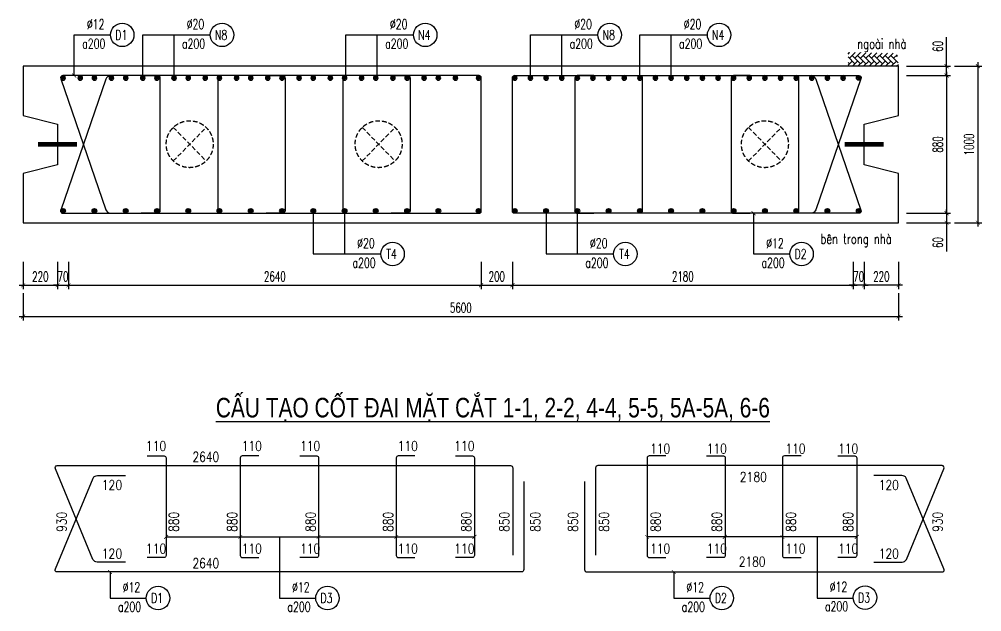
# Model space of a CAD drawing. Header units: millimetres. Extents: x -143483 to 1166745, y -1448440 to -1202244.
# Drawn here: x 114600 to 139229, y -1241488 to -1226341 of the extents above; entities that cross this region are included whole.
import ezdxf
from ezdxf.enums import TextEntityAlignment as Align

# ---------------------------------------------------------------- set-up
doc = ezdxf.new("R2010")
doc.units = ezdxf.units.MM
doc.header["$LTSCALE"] = 30
doc.header["$PDMODE"] = 3
doc.linetypes.add('DASHED', pattern=[19.05, 12.7, -6.35])
doc.layers.get('0').update_dxf_attribs({"lineweight": 9})
doc.layers.get('Defpoints').update_dxf_attribs({"lineweight": 9})
for name, color, linetype in [('ccu11-Cotthep', 9, 'Continuous'), ('ccu11-Dim', 8, 'Continuous'), ('ccu11-Hatch', 8, 'Continuous'), ('ccu11-Text', 31, 'Continuous'), ('ccu11-Thay', 7, 'Continuous'), ('ccu11-Thep', 4, 'Continuous'), ('ccu11-Thep doc', 4, 'Continuous'), ('ccu11-Thepdai', 6, 'Continuous')]:
    doc.layers.add(name, color=color, linetype=linetype)
doc.layers.add('ccu11-Khuat', color=9, linetype='DASHED', lineweight=30)
doc.layers.add('Vicom_thep doc', color=1, linetype='Continuous', lineweight=35)
doc.styles.add('ccu11-dim', font='vnsimli.shx', dxfattribs={"width": 0.65, "bigfont": 'bigfont.shx'})
doc.styles.add('ccu11-VnAvH-B', font='VHAVANB.TTF')
doc.styles.add('ccu11-vnsimli', font='vnsimli.shx', dxfattribs={"width": 0.8, "bigfont": 'vns.shx'})
doc.styles.add('ccu11-vnsimple', font='vnsimple.shx', dxfattribs={"bigfont": 'bigfont.shx'})
doc.styles.add('ccu11_simli', font='vnsimli.shx', dxfattribs={"width": 0.8})
doc.dimstyles.new('ccu11-100', dxfattribs={"dimscale": 100, "dimtxt": 2.5, "dimasz": 1, "dimexe": 1, "dimexo": 2, "dimgap": 1, "dimtad": 1, "dimdec": 0, "dimdsep": 46, "dimtxsty": 'ccu11-dim', "dimblk": 'ARCHTICK', "dimcen": -1, "dimdle": 1, "dimclrd": 256, "dimclre": 256, "dimclrt": 3, "dimadec": 0, "dimazin": 2, "dimtfac": 0.1, "dimtdec": 0, "dimtmove": 0, "dimatfit": 1, "dimldrblk": 'ARCHTICK', "dimfxl": 0, "dimtvp": 0.833333, "dimtolj": 1, "dimtzin": 12, "dimarcsym": 0})
doc.dimstyles.new('ccu11-100x4', dxfattribs={"dimscale": 100, "dimtxt": 2.5, "dimasz": 1, "dimexe": 1, "dimexo": 2, "dimgap": 1, "dimtad": 1, "dimdec": 0, "dimlfac": 0.25, "dimdsep": 46, "dimtxsty": 'ccu11-dim', "dimblk": 'ARCHTICK', "dimcen": -1, "dimdle": 1, "dimclrd": 256, "dimclre": 256, "dimclrt": 3, "dimadec": 0, "dimazin": 2, "dimtfac": 0.1, "dimtdec": 0, "dimtmove": 0, "dimatfit": 1, "dimldrblk": 'ARCHTICK', "dimfxl": 0, "dimtvp": 0.833333, "dimtolj": 1, "dimtzin": 12, "dimarcsym": 0})

# ---------------------------------------------------------------- blocks, each defined once
blk = doc.blocks.new('_ARCHTICK')
at = {"color": 0, "linetype": 'ByBlock', "const_width": 0.15}
blk.add_lwpolyline([(-0.5, -0.5), (0.5, 0.5)], dxfattribs=at)
blk = doc.blocks.new('SHD')
at = {"layer": 'ccu11-Cotthep'}
blk.add_circle((300, 0), 300, dxfattribs=at)
at = {"layer": 'ccu11-Cotthep', "color": 31, "style": 'ccu11_simli', "width": 0.8}
blk.add_attdef('DK', text='', height=250, dxfattribs=at).set_placement((-101, 65), align=Align.BOTTOM_RIGHT)
blk.add_attdef('KH', text='', height=250, dxfattribs=at).set_placement((300, 0), align=Align.MIDDLE)
blk.add_attdef('KC', text='', height=250, dxfattribs=at).set_placement((-101, -142), align=Align.TOP_RIGHT)
blk = doc.blocks.new('MCT')
at = {"ltscale": 0.005}
for p, q in [((-0.49, 0), (0.49, 0)), ((0.35, -0.35), (-0.35, 0.35)), ((-0.35, -0.35), (0.35, 0.35)), ((0, -0.49), (0, 0.49))]:
    blk.add_line(p, q, dxfattribs=at)
blk.add_circle((0, 0), 0.492, dxfattribs=at)
blk = doc.blocks.new('*U2192')
at = {"layer": 'ccu11-Thep doc', "xscale": -121.9200000001001, "yscale": 121.9200000001001, "zscale": 121.92, "rotation": 270}
blk.add_blockref('MCT', (0, 0), dxfattribs=at)
blk = doc.blocks.new('*U2193')
at = {"layer": 'ccu11-Thep doc', "color": 0, "linetype": 'ByBlock', "lineweight": -2, "transparency": 16777216}
for p in [(0, 0), (800, 0), (1600, 0), (2400, 0), (3200, 0), (4000, 0), (4800, 0), (5600, 0), (6400, 0), (7200, 0), (8000, 0)]:
    blk.add_blockref('*U2192', p, dxfattribs=at)
blk = doc.blocks.new('*U2194')
at = {"layer": 'ccu11-Thep doc', "xscale": -121.9200000001001, "yscale": 121.9200000001001, "zscale": 121.92, "rotation": 270}
blk.add_blockref('MCT', (0, 0), dxfattribs=at)
blk = doc.blocks.new('*U2195')
at = {"layer": 'ccu11-Thep doc', "color": 0, "linetype": 'ByBlock', "lineweight": -2, "transparency": 16777216}
for p in [(0, 0), (800, 0), (1600, 0), (2400, 0), (3200, 0), (4000, 0), (4800, 0), (5600, 0), (6400, 0), (7200, 0), (8000, 0)]:
    blk.add_blockref('*U2194', p, dxfattribs=at)
blk = doc.blocks.new('*D2363')
at = {"layer": 'ccu11-Dim', "linetype": 'ByBlock', "lineweight": -2, "ltscale": 30, "transparency": 16777216}
for p, q in [((136220, -1232542), (136220, -1233242)), ((137100, -1232542), (137100, -1233242)), ((137200, -1233142), (136120, -1233142))]:
    blk.add_line(p, q, dxfattribs=at)
at = {"layer": 'Defpoints', "color": 0, "linetype": 'ByBlock', "ltscale": 30, "transparency": 16777216}
for p in [(136220, -1232342), (137100, -1232342), (136220, -1233142)]:
    blk.add_point(p, dxfattribs=at)
at = {"layer": 'ccu11-Dim', "linetype": 'ByBlock', "lineweight": -2, "ltscale": 30, "transparency": 16777216, "xscale": 100, "yscale": 100, "zscale": 100, "rotation": 180}
blk.add_blockref('_ARCHTICK', (136220, -1233142), dxfattribs=at)
at = {"layer": 'ccu11-Dim', "linetype": 'ByBlock', "lineweight": -2, "ltscale": 30, "transparency": 16777216, "xscale": 100, "yscale": 100, "zscale": 100}
blk.add_blockref('_ARCHTICK', (137100, -1233142), dxfattribs=at)
at = {"layer": 'ccu11-Dim', "color": 3, "linetype": 'ByBlock', "ltscale": 30, "transparency": 16777216, "insert": (136660, -1232917), "char_height": 250, "attachment_point": 5, "style": 'ccu11-dim'}
blk.add_mtext('\\A1;220', dxfattribs=at)
blk = doc.blocks.new('*D2364')
at = {"layer": 'ccu11-Dim', "linetype": 'ByBlock', "lineweight": -2, "ltscale": 30, "transparency": 16777216}
for p, q in [((114700, -1233342), (114700, -1234042)), ((137100, -1233342), (137100, -1234042)), ((114600, -1233942), (137200, -1233942))]:
    blk.add_line(p, q, dxfattribs=at)
at = {"layer": 'Defpoints', "color": 0, "linetype": 'ByBlock', "ltscale": 30, "transparency": 16777216}
for p in [(114700, -1233142), (137100, -1233142), (137100, -1233942)]:
    blk.add_point(p, dxfattribs=at)
at = {"layer": 'ccu11-Dim', "linetype": 'ByBlock', "lineweight": -2, "ltscale": 30, "transparency": 16777216, "xscale": 100, "yscale": 100, "zscale": 100, "rotation": 180}
blk.add_blockref('_ARCHTICK', (114700, -1233942), dxfattribs=at)
at = {"layer": 'ccu11-Dim', "linetype": 'ByBlock', "lineweight": -2, "ltscale": 30, "transparency": 16777216, "xscale": 100, "yscale": 100, "zscale": 100}
blk.add_blockref('_ARCHTICK', (137100, -1233942), dxfattribs=at)
at = {"layer": 'ccu11-Dim', "color": 3, "linetype": 'ByBlock', "ltscale": 30, "transparency": 16777216, "insert": (125900, -1233717), "char_height": 250, "attachment_point": 5, "style": 'ccu11-dim'}
blk.add_mtext('\\A1;5600', dxfattribs=at)
blk = doc.blocks.new('*D2365')
at = {"layer": 'ccu11-Dim', "linetype": 'ByBlock', "lineweight": -2, "ltscale": 30, "transparency": 16777216}
for p, q in [((135940, -1232542), (135940, -1233242)), ((136220, -1232542), (136220, -1233242)), ((135940, -1233142), (135840, -1233142)), ((136220, -1233142), (135940, -1233142)), ((136220, -1233142), (136320, -1233142))]:
    blk.add_line(p, q, dxfattribs=at)
at = {"layer": 'Defpoints', "color": 0, "linetype": 'ByBlock', "ltscale": 30, "transparency": 16777216}
for p in [(135940, -1232342), (136220, -1232342), (135940, -1233142)]:
    blk.add_point(p, dxfattribs=at)
at = {"layer": 'ccu11-Dim', "linetype": 'ByBlock', "lineweight": -2, "ltscale": 30, "transparency": 16777216, "xscale": 100, "yscale": 100, "zscale": 100}
blk.add_blockref('_ARCHTICK', (135940, -1233142), dxfattribs=at)
at = {"layer": 'ccu11-Dim', "linetype": 'ByBlock', "lineweight": -2, "ltscale": 30, "transparency": 16777216, "xscale": 100, "yscale": 100, "zscale": 100, "rotation": 180}
blk.add_blockref('_ARCHTICK', (136220, -1233142), dxfattribs=at)
at = {"layer": 'ccu11-Dim', "color": 3, "linetype": 'ByBlock', "ltscale": 30, "transparency": 16777216, "insert": (136080, -1232917), "char_height": 250, "attachment_point": 5, "style": 'ccu11-dim'}
blk.add_mtext('\\A1;70', dxfattribs=at)
blk = doc.blocks.new('*D2366')
at = {"layer": 'ccu11-Dim', "linetype": 'ByBlock', "lineweight": -2, "ltscale": 30, "transparency": 16777216}
for p, q in [((126419, -1232542), (126419, -1233242)), ((127219, -1232542), (127219, -1233242)), ((126319, -1233142), (127319, -1233142))]:
    blk.add_line(p, q, dxfattribs=at)
at = {"layer": 'Defpoints', "color": 0, "linetype": 'ByBlock', "ltscale": 30, "transparency": 16777216}
for p in [(126419, -1232342), (127219, -1232342), (127219, -1233142)]:
    blk.add_point(p, dxfattribs=at)
at = {"layer": 'ccu11-Dim', "linetype": 'ByBlock', "lineweight": -2, "ltscale": 30, "transparency": 16777216, "xscale": 100, "yscale": 100, "zscale": 100, "rotation": 180}
blk.add_blockref('_ARCHTICK', (126419, -1233142), dxfattribs=at)
at = {"layer": 'ccu11-Dim', "linetype": 'ByBlock', "lineweight": -2, "ltscale": 30, "transparency": 16777216, "xscale": 100, "yscale": 100, "zscale": 100}
blk.add_blockref('_ARCHTICK', (127219, -1233142), dxfattribs=at)
at = {"layer": 'ccu11-Dim', "color": 3, "linetype": 'ByBlock', "ltscale": 30, "transparency": 16777216, "insert": (126819, -1232917), "char_height": 250, "attachment_point": 5, "style": 'ccu11-dim'}
blk.add_mtext('\\A1;200', dxfattribs=at)
blk = doc.blocks.new('*D2367')
at = {"layer": 'ccu11-Dim', "linetype": 'ByBlock', "lineweight": -2, "ltscale": 30, "transparency": 16777216}
for p, q in [((127219, -1232542), (127219, -1233242)), ((135940, -1232542), (135940, -1233242)), ((127119, -1233142), (136040, -1233142))]:
    blk.add_line(p, q, dxfattribs=at)
at = {"layer": 'Defpoints', "color": 0, "linetype": 'ByBlock', "ltscale": 30, "transparency": 16777216}
for p in [(127219, -1232342), (135940, -1232342), (135940, -1233142)]:
    blk.add_point(p, dxfattribs=at)
at = {"layer": 'ccu11-Dim', "linetype": 'ByBlock', "lineweight": -2, "ltscale": 30, "transparency": 16777216, "xscale": 100, "yscale": 100, "zscale": 100, "rotation": 180}
blk.add_blockref('_ARCHTICK', (127219, -1233142), dxfattribs=at)
at = {"layer": 'ccu11-Dim', "linetype": 'ByBlock', "lineweight": -2, "ltscale": 30, "transparency": 16777216, "xscale": 100, "yscale": 100, "zscale": 100}
blk.add_blockref('_ARCHTICK', (135940, -1233142), dxfattribs=at)
at = {"layer": 'ccu11-Dim', "color": 3, "linetype": 'ByBlock', "ltscale": 30, "transparency": 16777216, "insert": (131580, -1232917), "char_height": 250, "attachment_point": 5, "style": 'ccu11-dim'}
blk.add_mtext('\\A1;2180', dxfattribs=at)
blk = doc.blocks.new('*D2381')
at = {"layer": 'ccu11-Dim', "linetype": 'ByBlock', "lineweight": -2, "ltscale": 30, "transparency": 16777216}
for p, q in [((138329, -1227542), (138329, -1226802)), ((137300, -1227542), (138429, -1227542)), ((138329, -1227782), (138329, -1227542)), ((137300, -1227782), (138429, -1227782)), ((138329, -1227782), (138329, -1227882))]:
    blk.add_line(p, q, dxfattribs=at)
at = {"layer": 'Defpoints', "color": 0, "linetype": 'ByBlock', "ltscale": 30, "transparency": 16777216}
for p in [(137100, -1227542), (137100, -1227782), (138329, -1227782)]:
    blk.add_point(p, dxfattribs=at)
at = {"layer": 'ccu11-Dim', "linetype": 'ByBlock', "lineweight": -2, "ltscale": 30, "transparency": 16777216, "xscale": 100, "yscale": 100, "zscale": 100}
for p, rotation in [((138329, -1227542), 270), ((138329, -1227782), 90)]:
    blk.add_blockref('_ARCHTICK', p, dxfattribs=dict(at, rotation=rotation))
at = {"layer": 'ccu11-Dim', "color": 3, "linetype": 'ByBlock', "ltscale": 30, "transparency": 16777216, "insert": (138104, -1227034), "char_height": 250, "attachment_point": 5, "rotation": 90, "style": 'ccu11-dim'}
blk.add_mtext('\\A1;60', dxfattribs=at)
blk = doc.blocks.new('*D2382')
at = {"layer": 'ccu11-Dim', "linetype": 'ByBlock', "lineweight": -2, "ltscale": 30, "transparency": 16777216}
for p, q in [((138329, -1227682), (138329, -1231402)), ((137300, -1227782), (138429, -1227782)), ((137300, -1231302), (138429, -1231302))]:
    blk.add_line(p, q, dxfattribs=at)
at = {"layer": 'Defpoints', "color": 0, "linetype": 'ByBlock', "ltscale": 30, "transparency": 16777216}
for p in [(137100, -1227782), (137100, -1231302), (138329, -1231302)]:
    blk.add_point(p, dxfattribs=at)
at = {"layer": 'ccu11-Dim', "linetype": 'ByBlock', "lineweight": -2, "ltscale": 30, "transparency": 16777216, "xscale": 100, "yscale": 100, "zscale": 100}
for p, rotation in [((138329, -1227782), 90), ((138329, -1231302), 270)]:
    blk.add_blockref('_ARCHTICK', p, dxfattribs=dict(at, rotation=rotation))
at = {"layer": 'ccu11-Dim', "color": 3, "linetype": 'ByBlock', "ltscale": 30, "transparency": 16777216, "insert": (138104, -1229542), "char_height": 250, "attachment_point": 5, "rotation": 90, "style": 'ccu11-dim'}
blk.add_mtext('\\A1;880', dxfattribs=at)
blk = doc.blocks.new('*D2383')
at = {"layer": 'ccu11-Dim', "linetype": 'ByBlock', "lineweight": -2, "ltscale": 30, "transparency": 16777216}
for p, q in [((137300, -1231302), (138429, -1231302)), ((138329, -1231302), (138329, -1231202)), ((138329, -1231302), (138329, -1231542)), ((137300, -1231542), (138429, -1231542)), ((138329, -1231542), (138329, -1232281))]:
    blk.add_line(p, q, dxfattribs=at)
at = {"layer": 'Defpoints', "color": 0, "linetype": 'ByBlock', "ltscale": 30, "transparency": 16777216}
for p in [(137100, -1231302), (138329, -1231302), (137100, -1231542)]:
    blk.add_point(p, dxfattribs=at)
at = {"layer": 'ccu11-Dim', "linetype": 'ByBlock', "lineweight": -2, "ltscale": 30, "transparency": 16777216, "xscale": 100, "yscale": 100, "zscale": 100}
for p, rotation in [((138329, -1231302), 270), ((138329, -1231542), 90)]:
    blk.add_blockref('_ARCHTICK', p, dxfattribs=dict(at, rotation=rotation))
at = {"layer": 'ccu11-Dim', "color": 3, "linetype": 'ByBlock', "ltscale": 30, "transparency": 16777216, "insert": (138104, -1232050), "char_height": 250, "attachment_point": 5, "rotation": 90, "style": 'ccu11-dim'}
blk.add_mtext('\\A1;60', dxfattribs=at)
blk = doc.blocks.new('*D2384')
at = {"layer": 'ccu11-Dim', "linetype": 'ByBlock', "lineweight": -2, "ltscale": 30, "transparency": 16777216}
for p, q in [((139129, -1227442), (139129, -1231642)), ((138529, -1227542), (139229, -1227542)), ((138529, -1231542), (139229, -1231542))]:
    blk.add_line(p, q, dxfattribs=at)
at = {"layer": 'Defpoints', "color": 0, "linetype": 'ByBlock', "ltscale": 30, "transparency": 16777216}
for p in [(138329, -1227542), (138329, -1231542), (139129, -1231542)]:
    blk.add_point(p, dxfattribs=at)
at = {"layer": 'ccu11-Dim', "linetype": 'ByBlock', "lineweight": -2, "ltscale": 30, "transparency": 16777216, "xscale": 100, "yscale": 100, "zscale": 100}
for p, rotation in [((139129, -1227542), 90), ((139129, -1231542), 270)]:
    blk.add_blockref('_ARCHTICK', p, dxfattribs=dict(at, rotation=rotation))
at = {"layer": 'ccu11-Dim', "color": 3, "linetype": 'ByBlock', "ltscale": 30, "transparency": 16777216, "insert": (138904, -1229542), "char_height": 250, "attachment_point": 5, "rotation": 90, "style": 'ccu11-dim'}
blk.add_mtext('\\A1;1000', dxfattribs=at)
blk = doc.blocks.new('ccu11_block_thep')
at = {"layer": 'ccu11-Thep', "color": 3}
for p, q in [((-0.4, 0), (0.4, 0)), ((-0.28, 0.28), (0.28, -0.28)), ((0.28, 0.28), (-0.28, -0.28)), ((0, 0.4), (0, -0.4))]:
    blk.add_line(p, q, dxfattribs=at)
at = {"layer": 'ccu11-Thep', "color": 1, "const_width": 0.0667}
blk.add_lwpolyline([(-0.4, 0, 1), (0.4, 0, 1), (-0.4, 0, 1)], format="xyb", dxfattribs=at)
at = {"layer": 'ccu11-Thep', "color": 1}
blk.add_circle((0, 0), 0.4, dxfattribs=at)
blk = doc.blocks.new('*U2196')
at = {"layer": 'Vicom_thep doc', "xscale": -150, "yscale": 150, "zscale": 150, "rotation": 180}
blk.add_blockref('ccu11_block_thep', (0, 0), dxfattribs=at)
blk = doc.blocks.new('*U2189')
at = {"layer": 'ccu11-Thep doc', "color": 0, "linetype": 'ByBlock', "lineweight": -2, "transparency": 16777216}
for p in [(0, 0), (800, 0), (1600, 0), (2400, 0), (3200, 0), (4000, 0), (4800, 0), (5600, 0), (6400, 0), (7200, 0), (8000, 0), (8800, 0), (9600, 0)]:
    blk.add_blockref('*U2196', p, dxfattribs=at)
blk = doc.blocks.new('*U2190')
at = {"layer": 'Vicom_thep doc', "xscale": -150, "yscale": 150, "zscale": 150, "rotation": 180}
blk.add_blockref('ccu11_block_thep', (0, 0), dxfattribs=at)
blk = doc.blocks.new('*U2191')
at = {"layer": 'ccu11-Thep doc', "color": 0, "linetype": 'ByBlock', "lineweight": -2, "transparency": 16777216}
for p in [(0, 0), (800, 0), (1600, 0), (2400, 0), (3200, 0), (4000, 0), (4800, 0), (5600, 0), (6400, 0), (7200, 0), (8000, 0)]:
    blk.add_blockref('*U2190', p, dxfattribs=at)
blk = doc.blocks.new('*U1558')
at = {"layer": 'ccu11-Thep doc', "xscale": -121.9200000001001, "yscale": 121.9200000001001, "zscale": 121.92, "rotation": 270}
blk.add_blockref('MCT', (0, 0), dxfattribs=at)
blk = doc.blocks.new('*U1559')
at = {"layer": 'ccu11-Thep doc', "color": 0, "linetype": 'ByBlock', "lineweight": -2, "transparency": 16777216}
for p in [(0, 0), (800, 0), (1600, 0), (2400, 0), (3200, 0), (4000, 0), (4800, 0), (5600, 0), (6400, 0), (7200, 0), (8000, 0), (8800, 0), (9600, 0)]:
    blk.add_blockref('*U1558', p, dxfattribs=at)
blk = doc.blocks.new('*U1560')
at = {"layer": 'ccu11-Thep doc', "xscale": -121.9200000001001, "yscale": 121.9200000001001, "zscale": 121.92, "rotation": 270}
blk.add_blockref('MCT', (0, 0), dxfattribs=at)
blk = doc.blocks.new('*U1561')
at = {"layer": 'ccu11-Thep doc', "color": 0, "linetype": 'ByBlock', "lineweight": -2, "transparency": 16777216}
for p in [(0, 0), (800, 0), (1600, 0), (2400, 0), (3200, 0), (4000, 0), (4800, 0), (5600, 0), (6400, 0), (7200, 0), (8000, 0), (8800, 0), (9600, 0)]:
    blk.add_blockref('*U1560', p, dxfattribs=at)
blk = doc.blocks.new('*D2399')
at = {"layer": 'ccu11-Dim', "linetype": 'ByBlock', "lineweight": -2, "ltscale": 30, "transparency": 16777216}
for p, q in [((115860, -1232542), (115860, -1233242)), ((126419, -1232542), (126419, -1233242)), ((115760, -1233142), (126519, -1233142))]:
    blk.add_line(p, q, dxfattribs=at)
at = {"layer": 'Defpoints', "color": 0, "linetype": 'ByBlock', "ltscale": 30, "transparency": 16777216}
for p in [(115860, -1232342), (126419, -1232342), (126419, -1233142)]:
    blk.add_point(p, dxfattribs=at)
at = {"layer": 'ccu11-Dim', "linetype": 'ByBlock', "lineweight": -2, "ltscale": 30, "transparency": 16777216, "xscale": 100, "yscale": 100, "zscale": 100, "rotation": 180}
blk.add_blockref('_ARCHTICK', (115860, -1233142), dxfattribs=at)
at = {"layer": 'ccu11-Dim', "linetype": 'ByBlock', "lineweight": -2, "ltscale": 30, "transparency": 16777216, "xscale": 100, "yscale": 100, "zscale": 100}
blk.add_blockref('_ARCHTICK', (126419, -1233142), dxfattribs=at)
at = {"layer": 'ccu11-Dim', "color": 3, "linetype": 'ByBlock', "ltscale": 30, "transparency": 16777216, "insert": (121140, -1232917), "char_height": 250, "attachment_point": 5, "style": 'ccu11-dim'}
blk.add_mtext('\\A1;2640', dxfattribs=at)
blk = doc.blocks.new('*D2400')
at = {"layer": 'ccu11-Dim', "linetype": 'ByBlock', "lineweight": -2, "ltscale": 30, "transparency": 16777216}
for p, q in [((114700, -1232542), (114700, -1233242)), ((115580, -1232542), (115580, -1233242)), ((114600, -1233142), (115680, -1233142))]:
    blk.add_line(p, q, dxfattribs=at)
at = {"layer": 'Defpoints', "color": 0, "linetype": 'ByBlock', "ltscale": 30, "transparency": 16777216}
for p in [(114700, -1232342), (115580, -1232342), (115580, -1233142)]:
    blk.add_point(p, dxfattribs=at)
at = {"layer": 'ccu11-Dim', "linetype": 'ByBlock', "lineweight": -2, "ltscale": 30, "transparency": 16777216, "xscale": 100, "yscale": 100, "zscale": 100, "rotation": 180}
blk.add_blockref('_ARCHTICK', (114700, -1233142), dxfattribs=at)
at = {"layer": 'ccu11-Dim', "linetype": 'ByBlock', "lineweight": -2, "ltscale": 30, "transparency": 16777216, "xscale": 100, "yscale": 100, "zscale": 100}
blk.add_blockref('_ARCHTICK', (115580, -1233142), dxfattribs=at)
at = {"layer": 'ccu11-Dim', "color": 3, "linetype": 'ByBlock', "ltscale": 30, "transparency": 16777216, "insert": (115140, -1232917), "char_height": 250, "attachment_point": 5, "style": 'ccu11-dim'}
blk.add_mtext('\\A1;220', dxfattribs=at)
blk = doc.blocks.new('*D2401')
at = {"layer": 'ccu11-Dim', "linetype": 'ByBlock', "lineweight": -2, "ltscale": 30, "transparency": 16777216}
for p, q in [((115580, -1232542), (115580, -1233242)), ((115860, -1232542), (115860, -1233242)), ((115580, -1233142), (115480, -1233142)), ((115580, -1233142), (115860, -1233142)), ((115860, -1233142), (115960, -1233142))]:
    blk.add_line(p, q, dxfattribs=at)
at = {"layer": 'Defpoints', "color": 0, "linetype": 'ByBlock', "ltscale": 30, "transparency": 16777216}
for p in [(115580, -1232342), (115860, -1232342), (115860, -1233142)]:
    blk.add_point(p, dxfattribs=at)
at = {"layer": 'ccu11-Dim', "linetype": 'ByBlock', "lineweight": -2, "ltscale": 30, "transparency": 16777216, "xscale": 100, "yscale": 100, "zscale": 100}
blk.add_blockref('_ARCHTICK', (115580, -1233142), dxfattribs=at)
at = {"layer": 'ccu11-Dim', "linetype": 'ByBlock', "lineweight": -2, "ltscale": 30, "transparency": 16777216, "xscale": 100, "yscale": 100, "zscale": 100, "rotation": 180}
blk.add_blockref('_ARCHTICK', (115860, -1233142), dxfattribs=at)
at = {"layer": 'ccu11-Dim', "color": 3, "linetype": 'ByBlock', "ltscale": 30, "transparency": 16777216, "insert": (115720, -1232917), "char_height": 250, "attachment_point": 5, "style": 'ccu11-dim'}
blk.add_mtext('\\A1;70', dxfattribs=at)

msp = doc.modelspace()

# ---------------------------------------------------------------- hatches: boundary and pattern name
at = {"layer": 'ccu11-Hatch', "ltscale": 10}
h = msp.add_hatch(dxfattribs=at)
h.set_pattern_fill('AR-HBONE', color=256, scale=25, angle=270, style=0)
h.set_pattern_definition([(45, (-3126042.45, 548914.37), (141.4213562, 4e-14), [300, -100]), (315, (-3125971.74, 548985.08), (141.4213562, 4e-14), [300, -100])])
h.paths.add_polyline_path([(135808.05, -1227189.1), (135808.05, -1227541.83), (137100.41, -1227541.83), (137057.55, -1227210.52)])

# ---------------------------------------------------------------- linework, layer by layer
at = {"layer": 'ccu11-Khuat', "ltscale": 0.3}
for p, q in [((118542.62, -1229106.11), (119380.85, -1229964.81)), ((118542.62, -1229964.81), (119380.85, -1229106.11)), ((123377.41, -1229106.11), (124215.64, -1229964.81)), ((123377.41, -1229964.81), (124215.64, -1229106.11)), ((133261.29, -1229106.11), (134099.52, -1229964.81)), ((133261.29, -1229964.81), (134099.52, -1229106.11))]:
    msp.add_line(p, q, dxfattribs=at)
for centre in [(118961.73, -1229535.46), (123796.52, -1229535.46), (133680.41, -1229535.46)]:
    msp.add_circle(centre, 600, dxfattribs=at)
at = {"layer": 'ccu11-Thay'}
for p, q in [((137100.41, -1227541.83), (114700.41, -1227541.83)), ((114700.41, -1227541.83), (114700.41, -1228801.83)), ((137100.41, -1228801.83), (137100.41, -1227541.83)), ((114700.41, -1228801.83), (115580.17, -1229021.83)), ((136220.64, -1229021.83), (137100.41, -1228801.83)), ((115580.17, -1229021.83), (115580.17, -1230061.83)), ((136220.64, -1230061.83), (136220.64, -1229021.83)), ((115580.17, -1230061.83), (114700.41, -1230281.83)), ((137100.41, -1230281.83), (136220.64, -1230061.83)), ((114700.41, -1230281.83), (114700.41, -1231541.83)), ((137100.41, -1231541.83), (137100.41, -1230281.83)), ((114700.41, -1231541.83), (137100.41, -1231541.83))]:
    msp.add_line(p, q, dxfattribs=at)
at = {"layer": 'ccu11-Thep', "const_width": 120}
for points in [[(115079.94, -1229541.83), (116079.94, -1229541.83)], [(116080.41, -1229541.83), (115080.41, -1229541.83)], [(135720.41, -1229541.83), (136720.41, -1229541.83)]]:
    msp.add_lwpolyline(points, dxfattribs=at)
at = {"layer": 'ccu11-Thepdai'}
for points in [[(117648.61, -1227781.83), (116928.14, -1227781.83, 0.23620228), (116816.37, -1227874.57), (115662.49, -1231221.32, 0.5204497), (115718.88, -1231301.83), (126370.41, -1231301.83, 0.41421356), (126420.41, -1231251.83), (126420.41, -1227831.83, 0.41421356), (126370.41, -1227781.83), (115718.88, -1227781.83, 0.5204497), (115662.49, -1227862.33), (116816.37, -1231209.08, 0.23620228), (116928.14, -1231301.83), (117648.61, -1231301.83)], [(117720.41, -1227781.83), (118140.41, -1227781.83, -0.41421356), (118200.41, -1227841.83), (118200.41, -1231241.83, -0.41421356), (118140.41, -1231301.83), (117720.41, -1231301.83)], [(120160.41, -1227781.83), (119740.41, -1227781.83, 0.41421356), (119680.41, -1227841.83), (119680.41, -1231241.83, 0.41421356), (119740.41, -1231301.83), (120160.41, -1231301.83)], [(120920.41, -1227781.83), (121340.41, -1227781.83, -0.41421356), (121400.41, -1227841.83), (121400.41, -1231241.83, -0.41421356), (121340.41, -1231301.83), (120920.41, -1231301.83)], [(123360.41, -1227781.83), (122940.41, -1227781.83, 0.41421356), (122880.41, -1227841.83), (122880.41, -1231241.83, 0.41421356), (122940.41, -1231301.83), (123360.41, -1231301.83)], [(124120.41, -1227781.83), (124540.41, -1227781.83, -0.41421356), (124600.41, -1227841.83), (124600.41, -1231241.83, -0.41421356), (124540.41, -1231301.83), (124120.41, -1231301.83)], [(134152.21, -1227781.83), (134872.67, -1227781.83, -0.23620228), (134984.44, -1227874.57), (136138.32, -1231221.32, -0.5204497), (136081.93, -1231301.83), (127270.41, -1231301.83, -0.41421356), (127220.41, -1231251.83), (127220.41, -1227831.83, -0.41421356), (127270.41, -1227781.83), (136081.93, -1227781.83, -0.5204497), (136138.32, -1227862.33), (134984.44, -1231209.08, -0.23620228), (134872.67, -1231301.83), (134152.21, -1231301.83)], [(129300.41, -1227781.83), (128880.41, -1227781.83, 0.41421356), (128820.41, -1227841.83), (128820.41, -1231241.83, 0.41421356), (128880.41, -1231301.83), (129300.41, -1231301.83)], [(130060.41, -1227781.83), (130480.41, -1227781.83, -0.41421356), (130540.41, -1227841.83), (130540.41, -1231241.83, -0.41421356), (130480.41, -1231301.83), (130060.41, -1231301.83)], [(133300.41, -1227781.83), (132880.41, -1227781.83, 0.41421356), (132820.41, -1227841.83), (132820.41, -1231241.83, 0.41421356), (132880.41, -1231301.83), (133300.41, -1231301.83)], [(134060.41, -1227781.83), (134480.41, -1227781.83, -0.41421356), (134540.41, -1227841.83), (134540.41, -1231241.83, -0.41421356), (134480.41, -1231301.83), (134060.41, -1231301.83)], [(117317.6, -1240218.03), (116597.13, -1240218.03, -0.26628921), (116485.37, -1240153.96), (115531.92, -1237834.45, -0.64209887), (115569.75, -1237751.76), (127170.53, -1237751.76, -0.41421356), (127230.53, -1237811.76), (127230.53, -1240045.74)], [(136469.23, -1240218.03), (137189.7, -1240218.03, 0.26628921), (137301.46, -1240153.96), (138254.92, -1237834.45, 0.64209887), (138217.08, -1237751.76), (129407.36, -1237751.76, 0.41421356), (129347.36, -1237811.76), (129347.36, -1240045.74)], [(127510.82, -1238162.24), (127510.82, -1240411.76, -0.41421356), (127450.82, -1240471.76), (115568.78, -1240471.76, -0.65283078), (115531.94, -1240387.95), (116492.85, -1238070.77, -0.30093739), (116604.61, -1238006.7), (117317.6, -1238006.7)], [(129067.08, -1238162.24), (129067.08, -1240411.76, 0.41421356), (129127.08, -1240471.76), (138218.06, -1240471.76, 0.65283078), (138254.89, -1240387.95), (137293.98, -1238070.77, 0.30093739), (137182.22, -1238006.7), (136469.23, -1238006.7)]]:
    msp.add_lwpolyline(points, format="xyb", dxfattribs=at)
at = {"layer": 'ccu11-Thepdai', "flags": 128}
for points in [[(117876.85, -1237504.51), (118306.85, -1237504.51, -0.38911631), (118356.85, -1237554.51), (118356.85, -1239999.28), (118356.85, -1240051.58, -0.38911631), (118306.85, -1240101.58), (117876.85, -1240101.58)], [(120735, -1237504.51), (120305, -1237504.51, 0.38911631), (120255, -1237554.51), (120255, -1239999.28), (120255, -1240051.58, 0.38911631), (120305, -1240101.58), (120735, -1240101.58)], [(121781.37, -1237504.51), (122211.37, -1237504.51, -0.38911631), (122261.37, -1237554.51), (122261.37, -1239999.28), (122261.37, -1240051.58, -0.38911631), (122211.37, -1240101.58), (121781.37, -1240101.58)], [(124725.51, -1237504.51), (124295.51, -1237504.51, 0.38911631), (124245.51, -1237554.51), (124245.51, -1239999.28), (124245.51, -1240051.58, 0.38911631), (124295.51, -1240101.58), (124725.51, -1240101.58)], [(125765.84, -1237504.51), (126195.84, -1237504.51, -0.38911631), (126245.84, -1237554.51), (126245.84, -1239999.28), (126245.84, -1240051.58, -0.38911631), (126195.84, -1240101.58), (125765.84, -1240101.58)], [(131147.08, -1237504.51), (130717.08, -1237504.51, 0.38911631), (130667.08, -1237554.51), (130667.08, -1239999.28), (130667.08, -1240051.58, 0.38911631), (130717.08, -1240101.58), (131147.08, -1240101.58)], [(132187.41, -1237504.51), (132617.41, -1237504.51, -0.38911631), (132667.41, -1237554.51), (132667.41, -1239999.28), (132667.41, -1240051.58, -0.38911631), (132617.41, -1240101.58), (132187.41, -1240101.58)], [(134607.78, -1237504.51), (134177.78, -1237504.51, 0.38911631), (134127.78, -1237554.51), (134127.78, -1239999.28), (134127.78, -1240051.58, 0.38911631), (134177.78, -1240101.58), (134607.78, -1240101.58)], [(135548.61, -1237504.51), (135978.61, -1237504.51, -0.38911631), (136028.61, -1237554.51), (136028.61, -1239999.28), (136028.61, -1240051.58, -0.38911631), (135978.61, -1240101.58), (135548.61, -1240101.58)]]:
    msp.add_lwpolyline(points, format="xyb", dxfattribs=at)

# ---------------------------------------------------------------- block references
at = {"layer": 'ccu11-Cotthep'}
ref = msp.add_blockref('SHD', (116936.6, -1226741.47), dxfattribs=at)
ref.add_attrib('KH', 'D1', dxfattribs={"color": 31, "height": 250, "style": 'ccu11-vnsimple', "width": 0.7}).set_placement((117211.6, -1226741.47), align=Align.MIDDLE_CENTER)
ref.add_attrib('KC', 'a200', dxfattribs={"color": 31, "height": 250, "style": 'ccu11-vnsimple', "width": 0.7}).set_placement((116508.01, -1226841.47), align=Align.TOP_CENTER)
ref.add_attrib('DK', '`12', dxfattribs={"color": 31, "height": 250, "style": 'ccu11-vnsimple', "width": 0.7}).set_placement((116555.81, -1226666.47), align=Align.BOTTOM_CENTER)
ref = msp.add_blockref('SHD', (119489.41, -1226741.47), dxfattribs=at)
ref.add_attrib('KH', 'N8', dxfattribs={"color": 31, "height": 250, "style": 'ccu11-vnsimple', "width": 0.7}).set_placement((119764.41, -1226741.47), align=Align.MIDDLE_CENTER)
ref.add_attrib('KC', 'a200', dxfattribs={"color": 31, "height": 250, "style": 'ccu11-vnsimple', "width": 0.7}).set_placement((119060.83, -1226841.47), align=Align.TOP_CENTER)
ref.add_attrib('DK', '`20', dxfattribs={"color": 31, "height": 250, "style": 'ccu11-vnsimple', "width": 0.7}).set_placement((119108.62, -1226666.47), align=Align.BOTTOM_CENTER)
ref = msp.add_blockref('SHD', (124689.41, -1226741.47), dxfattribs=at)
ref.add_attrib('KH', 'N4', dxfattribs={"color": 31, "height": 250, "style": 'ccu11-vnsimple', "width": 0.7}).set_placement((124964.41, -1226741.47), align=Align.MIDDLE_CENTER)
ref.add_attrib('KC', 'a200', dxfattribs={"color": 31, "height": 250, "style": 'ccu11-vnsimple', "width": 0.7}).set_placement((124260.83, -1226841.47), align=Align.TOP_CENTER)
ref.add_attrib('DK', '`20', dxfattribs={"color": 31, "height": 250, "style": 'ccu11-vnsimple', "width": 0.7}).set_placement((124308.62, -1226666.47), align=Align.BOTTOM_CENTER)
ref = msp.add_blockref('SHD', (129409.41, -1226741.47), dxfattribs=at)
ref.add_attrib('KH', 'N8', dxfattribs={"color": 31, "height": 250, "style": 'ccu11-vnsimple', "width": 0.7}).set_placement((129684.41, -1226741.47), align=Align.MIDDLE_CENTER)
ref.add_attrib('KC', 'a200', dxfattribs={"color": 31, "height": 250, "style": 'ccu11-vnsimple', "width": 0.7}).set_placement((128980.83, -1226841.47), align=Align.TOP_CENTER)
ref.add_attrib('DK', '`20', dxfattribs={"color": 31, "height": 250, "style": 'ccu11-vnsimple', "width": 0.7}).set_placement((129028.62, -1226666.47), align=Align.BOTTOM_CENTER)
ref = msp.add_blockref('SHD', (132209.41, -1226741.47), dxfattribs=at)
ref.add_attrib('KH', 'N4', dxfattribs={"color": 31, "height": 250, "style": 'ccu11-vnsimple', "width": 0.7}).set_placement((132484.41, -1226741.47), align=Align.MIDDLE_CENTER)
ref.add_attrib('KC', 'a200', dxfattribs={"color": 31, "height": 250, "style": 'ccu11-vnsimple', "width": 0.7}).set_placement((131780.83, -1226841.47), align=Align.TOP_CENTER)
ref.add_attrib('DK', '`20', dxfattribs={"color": 31, "height": 250, "style": 'ccu11-vnsimple', "width": 0.7}).set_placement((131828.62, -1226666.47), align=Align.BOTTOM_CENTER)
ref = msp.add_blockref('SHD', (123852.8, -1232342.18), dxfattribs=at)
ref.add_attrib('KH', 'T4', dxfattribs={"color": 31, "height": 250, "style": 'ccu11-vnsimple', "width": 0.7}).set_placement((124127.8, -1232342.18), align=Align.MIDDLE_CENTER)
ref.add_attrib('KC', 'a200', dxfattribs={"color": 31, "height": 250, "style": 'ccu11-vnsimple', "width": 0.7}).set_placement((123424.22, -1232442.18), align=Align.TOP_CENTER)
ref.add_attrib('DK', '`20', dxfattribs={"color": 31, "height": 250, "style": 'ccu11-vnsimple', "width": 0.7}).set_placement((123472.01, -1232267.18), align=Align.BOTTOM_CENTER)
ref = msp.add_blockref('SHD', (129809.41, -1232342.18), dxfattribs=at)
ref.add_attrib('KH', 'T4', dxfattribs={"color": 31, "height": 250, "style": 'ccu11-vnsimple', "width": 0.7}).set_placement((130084.41, -1232342.18), align=Align.MIDDLE_CENTER)
ref.add_attrib('KC', 'a200', dxfattribs={"color": 31, "height": 250, "style": 'ccu11-vnsimple', "width": 0.7}).set_placement((129380.83, -1232442.18), align=Align.TOP_CENTER)
ref.add_attrib('DK', '`20', dxfattribs={"color": 31, "height": 250, "style": 'ccu11-vnsimple', "width": 0.7}).set_placement((129428.62, -1232267.18), align=Align.BOTTOM_CENTER)
ref = msp.add_blockref('SHD', (134318.74, -1232342.18), dxfattribs=at)
ref.add_attrib('KH', 'D2', dxfattribs={"color": 31, "height": 250, "style": 'ccu11-vnsimple', "width": 0.7}).set_placement((134593.74, -1232342.18), align=Align.MIDDLE_CENTER)
ref.add_attrib('KC', 'a200', dxfattribs={"color": 31, "height": 250, "style": 'ccu11-vnsimple', "width": 0.7}).set_placement((133890.16, -1232442.18), align=Align.TOP_CENTER)
ref.add_attrib('DK', '`12', dxfattribs={"color": 31, "height": 250, "style": 'ccu11-vnsimple', "width": 0.7}).set_placement((133937.95, -1232267.18), align=Align.BOTTOM_CENTER)
at = {"layer": 'ccu11-Cotthep', "yscale": 100, "zscale": 100, "rotation": 180}
for p, xscale in [((118356.85, -1239574.88), 100), ((120255, -1239574.88), 100), ((122261.37, -1239574.88), 100), ((124245.51, -1239574.88), 100), ((126245.84, -1239574.88), 100), ((130667.08, -1239574.88), -100), ((132651.21, -1239574.88), 100), ((134127.78, -1239574.88), -100)]:
    msp.add_blockref('_ARCHTICK', p, dxfattribs=dict(at, xscale=xscale))
at = {"layer": 'ccu11-Cotthep'}
ref = msp.add_blockref('SHD', (117852.01, -1241137.73), dxfattribs=at)
ref.add_attrib('KH', 'D1', dxfattribs={"color": 31, "height": 250, "style": 'ccu11-vnsimple', "width": 0.7}).set_placement((118127.01, -1241137.73), align=Align.MIDDLE_CENTER)
ref.add_attrib('KC', 'a200', dxfattribs={"color": 31, "height": 250, "style": 'ccu11-vnsimple', "width": 0.7}).set_placement((117423.43, -1241237.73), align=Align.TOP_CENTER)
ref.add_attrib('DK', '`12', dxfattribs={"color": 31, "height": 250, "style": 'ccu11-vnsimple', "width": 0.7}).set_placement((117471.22, -1241062.73), align=Align.BOTTOM_CENTER)
ref = msp.add_blockref('SHD', (122187.3, -1241137.73), dxfattribs=at)
ref.add_attrib('KH', 'D3', dxfattribs={"color": 31, "height": 250, "style": 'ccu11-vnsimple', "width": 0.7}).set_placement((122462.3, -1241137.73), align=Align.MIDDLE_CENTER)
ref.add_attrib('KC', 'a200', dxfattribs={"color": 31, "height": 250, "style": 'ccu11-vnsimple', "width": 0.7}).set_placement((121758.72, -1241237.73), align=Align.TOP_CENTER)
ref.add_attrib('DK', '`12', dxfattribs={"color": 31, "height": 250, "style": 'ccu11-vnsimple', "width": 0.7}).set_placement((121806.52, -1241062.73), align=Align.BOTTOM_CENTER)
ref = msp.add_blockref('SHD', (132277.66, -1241137.73), dxfattribs=at)
ref.add_attrib('KH', 'D2', dxfattribs={"color": 31, "height": 250, "style": 'ccu11-vnsimple', "width": 0.7}).set_placement((132552.66, -1241137.73), align=Align.MIDDLE_CENTER)
ref.add_attrib('KC', 'a200', dxfattribs={"color": 31, "height": 250, "style": 'ccu11-vnsimple', "width": 0.7}).set_placement((131849.08, -1241237.73), align=Align.TOP_CENTER)
ref.add_attrib('DK', '`12', dxfattribs={"color": 31, "height": 250, "style": 'ccu11-vnsimple', "width": 0.7}).set_placement((131896.88, -1241062.73), align=Align.BOTTOM_CENTER)
ref = msp.add_blockref('SHD', (135942.48, -1241126.73), dxfattribs=at)
ref.add_attrib('KH', 'D3', dxfattribs={"color": 31, "height": 250, "style": 'ccu11-vnsimple', "width": 0.7}).set_placement((136217.48, -1241126.73), align=Align.MIDDLE_CENTER)
ref.add_attrib('KC', 'a200', dxfattribs={"color": 31, "height": 250, "style": 'ccu11-vnsimple', "width": 0.7}).set_placement((135513.9, -1241226.73), align=Align.TOP_CENTER)
ref.add_attrib('DK', '`12', dxfattribs={"color": 31, "height": 250, "style": 'ccu11-vnsimple', "width": 0.7}).set_placement((135561.69, -1241051.73), align=Align.BOTTOM_CENTER)
at = {"layer": 'ccu11-Thep doc'}
for name, p in [('*U1559', (115723.8, -1227841.83)), ('*U2189', (116160.41, -1227841.83)), ('*U2193', (127280.41, -1227841.83)), ('*U2191', (127680.41, -1227841.83))]:
    msp.add_blockref(name, p, dxfattribs=at)
at = {"layer": 'ccu11-Thep doc', "yscale": 121.9200000001001}
for p, xscale, zscale, rotation in [((126352.51, -1227841.83), -121.9200000001001, 121.92, 270), ((136080.76, -1227841.83), 121.9200000001001, 121.9200000001001, 90.00000000000001), ((126352.51, -1231241.83), 121.9200000001001, 121.9200000001001, 270), ((136080.76, -1231241.83), 121.9200000001001, 121.9200000001001, 90.00000000000001)]:
    msp.add_blockref('MCT', p, dxfattribs=dict(at, xscale=xscale, zscale=zscale, rotation=rotation))
at = {"layer": 'ccu11-Thep doc', "xscale": -1, "rotation": 180}
for name, p in [('*U1561', (115723.8, -1231241.83)), ('*U2195', (127280.41, -1231241.83))]:
    msp.add_blockref(name, p, dxfattribs=at)

# ---------------------------------------------------------------- texts
at = {"layer": 'ccu11-Text', "linetype": 'Continuous', "style": 'ccu11-vnsimli', "width": 0.75}
for s, p in [('ngoµi nhµ', (136671.24, -1227093.68)), ('bªn trong nhµ', (136012.99, -1232080.29))]:
    msp.add_text(s, height=250, dxfattribs=at).set_placement(p, align=Align.CENTER)
at = {"layer": 'ccu11-Text', "color": 6, "style": 'ccu11-VnAvH-B', "width": 0.8}
msp.add_text('%%UcÊu t¹o cèt ®ai mÆt c¾t 1-1, 2-2, 4-4, 5-5, 5a-5a, 6-6', height=500, dxfattribs=at).set_placement((126719.74, -1236520.29), align=Align.CENTER)
at = {"layer": 'ccu11-Text', "style": 'ccu11-vnsimli', "width": 0.8}
for s, p in [('110', (117843.12, -1237375.4)), ('110', (120292.54, -1237375.4)), ('110', (121785.74, -1237375.4)), ('110', (124283.04, -1237375.4)), ('110', (125732.11, -1237375.4)), ('110', (130742.71, -1237444.08)), ('110', (132191.77, -1237444.08)), ('110', (134203.42, -1237444.08)), ('110', (135552.97, -1237444.08)), ('2640', (119030.62, -1237651.76)), ('2180', (133041.35, -1238167.03)), ('120', (116716.17, -1238373.31)), ('120', (136594.47, -1238373.31)), ('110', (117843.12, -1239998.79)), ('110', (120292.54, -1239998.79)), ('110', (121785.74, -1239998.79)), ('110', (124283.04, -1239998.79)), ('110', (125732.11, -1239998.79)), ('110', (130742.71, -1239998.79)), ('110', (132191.77, -1239998.79)), ('110', (134203.42, -1239998.79)), ('110', (135552.97, -1239998.79)), ('120', (116716.17, -1240126.41)), ('120', (136594.47, -1240126.41)), ('2640', (119030.62, -1240371.76)), ('2180', (133011.11, -1240332.55))]:
    msp.add_text(s, height=250, dxfattribs=at).set_placement(p)
for s, p in [('930', (115812.37, -1239447.5)), ('880', (118679.73, -1239447.5)), ('880', (120173.96, -1239447.5)), ('880', (122180.34, -1239447.5)), ('880', (124164.47, -1239447.5)), ('880', (126164.8, -1239447.5)), ('850', (127137.85, -1239447.5)), ('850', (127933.13, -1239447.5)), ('850', (128894.76, -1239447.5)), ('850', (129690.05, -1239447.5)), ('880', (131009.76, -1239447.5)), ('880', (132574.72, -1239447.5)), ('880', (134470.47, -1239447.5)), ('880', (135935.93, -1239447.5)), ('930', (138224.47, -1239447.5))]:
    msp.add_text(s, height=250, rotation=90, dxfattribs=at).set_placement(p)

# ---------------------------------------------------------------- dimensions: what is measured, and where the dimension line sits
at = {"layer": 'ccu11-Dim', "linetype": 'ByBlock', "ltscale": 30}
for base, p1, p2, angle, picture, middle in [((138328.8, -1227781.83), (137100.41, -1227541.83), (137100.41, -1227781.83), 90, '*D2381', (138328.8, -1227033.84)), ((138328.8, -1231301.83), (137100.41, -1231541.83), (137100.41, -1231301.83), 270, '*D2383', (138328.8, -1232049.81))]:
    dim = msp.add_linear_dim(base=base, p1=p1, p2=p2, angle=angle, dimstyle='ccu11-100x4', dxfattribs=at)
    dim.commit()
    dim.dimension.update_dxf_attribs({"geometry": picture, "text_midpoint": middle, "dimtype": 160})
for base, p1, p2, angle, picture, middle in [((139128.8, -1231541.83), (138328.8, -1227541.83), (138328.8, -1231541.83), 90, '*D2384', (138903.8, -1229541.83)), ((115580.41, -1233142.18), (114700.41, -1232342.18), (115580.41, -1232342.18), 180, '*D2400', (115140.41, -1232917.18))]:
    dim = msp.add_linear_dim(base=base, p1=p1, p2=p2, angle=angle, dimstyle='ccu11-100x4', dxfattribs=at)
    dim.commit()
    dim.dimension.update_dxf_attribs({"geometry": picture, "text_midpoint": middle})
for base, p1, p2, angle, override, picture, middle in [((138328.8, -1231301.83), (137100.41, -1227781.83), (137100.41, -1231301.83), 90, {"dimtmove": 1}, '*D2382', (138103.8, -1229541.83)), ((115860.41, -1233142.18), (115580.41, -1232342.18), (115860.41, -1232342.18), 180, {"dimtix": 1}, '*D2401', (115720.41, -1232917.18))]:
    dim = msp.add_linear_dim(base=base, p1=p1, p2=p2, angle=angle, dimstyle='ccu11-100x4', override=override, dxfattribs=at)
    dim.commit()
    dim.dimension.update_dxf_attribs({"geometry": picture, "text_midpoint": middle})
for base, p1, p2, picture, middle in [((126418.91, -1233142.18), (115860.41, -1232342.18), (126418.91, -1232342.18), '*D2399', (121139.66, -1232917.18)), ((127218.91, -1233142.18), (126418.91, -1232342.18), (127218.91, -1232342.18), '*D2366', (126818.91, -1232917.18)), ((135940.41, -1233142.18), (127218.91, -1232342.18), (135940.41, -1232342.18), '*D2367', (131579.66, -1232917.18)), ((136220.41, -1233142.18), (137100.41, -1232342.18), (136220.41, -1232342.18), '*D2363', (136660.41, -1232917.18)), ((137100.41, -1233942.18), (114700.41, -1233142.18), (137100.41, -1233142.18), '*D2364', (125900.41, -1233717.18))]:
    dim = msp.add_linear_dim(base=base, p1=p1, p2=p2, dimstyle='ccu11-100x4', dxfattribs=at)
    dim.commit()
    dim.dimension.update_dxf_attribs({"geometry": picture, "text_midpoint": middle})
dim = msp.add_linear_dim(base=(135940.41, -1233142.18), p1=(136220.41, -1232342.18), p2=(135940.41, -1232342.18), dimstyle='ccu11-100x4', override={"dimtix": 1}, dxfattribs=at)
dim.commit()
dim.dimension.update_dxf_attribs({"geometry": '*D2365', "text_midpoint": (136080.41, -1232917.18)})

# ---------------------------------------------------------------- leaders
at = {"layer": 'ccu11-Cotthep', "linetype": 'ByBlock', "ltscale": 30}
for points in [[(116007.6, -1227781.83), (116007.6, -1226741.47), (116936.6, -1226741.47)], [(133389.74, -1231301.83), (133389.74, -1232342.18), (134318.74, -1232342.18)], [(118356.85, -1239574.88), (126245.84, -1239574.88)], [(136028.61, -1239574.88), (130667.08, -1239574.88)], [(116923.01, -1240471.76), (116923.01, -1241137.73), (117852.01, -1241137.73)], [(131348.66, -1240471.76), (131348.66, -1241137.73), (132277.66, -1241137.73)]]:
    msp.add_leader(points, dimstyle='ccu11-100x4', dxfattribs=at)
at = {"layer": 'ccu11-Cotthep'}
for points in [[(117760.41, -1227841.83), (117760.41, -1226741.47), (119489.41, -1226741.47)], [(118560.41, -1227841.83), (118560.41, -1226741.47), (119489.41, -1226741.47)], [(122960.41, -1227841.83), (122960.41, -1226741.47), (124689.41, -1226741.47)], [(123760.41, -1227841.83), (123760.41, -1226741.47), (124689.41, -1226741.47)], [(127680.41, -1227841.83), (127680.41, -1226741.47), (129409.41, -1226741.47)], [(128480.41, -1227841.83), (128480.41, -1226741.47), (129409.41, -1226741.47)], [(130480.41, -1227841.83), (130480.41, -1226741.47), (132209.41, -1226741.47)], [(131280.41, -1227841.83), (131280.41, -1226741.47), (132209.41, -1226741.47)], [(122123.8, -1231241.83), (122123.8, -1232342.18), (123852.8, -1232342.18)], [(122923.8, -1231241.83), (122923.8, -1232342.18), (123852.8, -1232342.18)], [(128080.41, -1231241.83), (128080.41, -1232342.18), (129809.41, -1232342.18)], [(128880.41, -1231241.83), (128880.41, -1232342.18), (129809.41, -1232342.18)]]:
    msp.add_leader(points, dimstyle='ccu11-100', override={"dimasz": 1.5, "dimgap": 1, "dimtad": 0, "dimldrblk": 'None', "dimfxl": 3, "dimfxlon": 1, "dimtfill": 1, "dimarcsym": 1}, dxfattribs=at)
at = {"layer": 'ccu11-Cotthep', "linetype": 'ByBlock', "ltscale": 30}
for points in [[(121258.19, -1239574.88), (121258.19, -1241137.73), (122187.3, -1241137.73)], [(135013.36, -1239574.88), (135013.36, -1241137.73), (135942.48, -1241137.73)]]:
    msp.add_leader(points, dimstyle='ccu11-100x4', override={"dimldrblk": 'None'}, dxfattribs=at)

doc.saveas('drawing.dxf')
